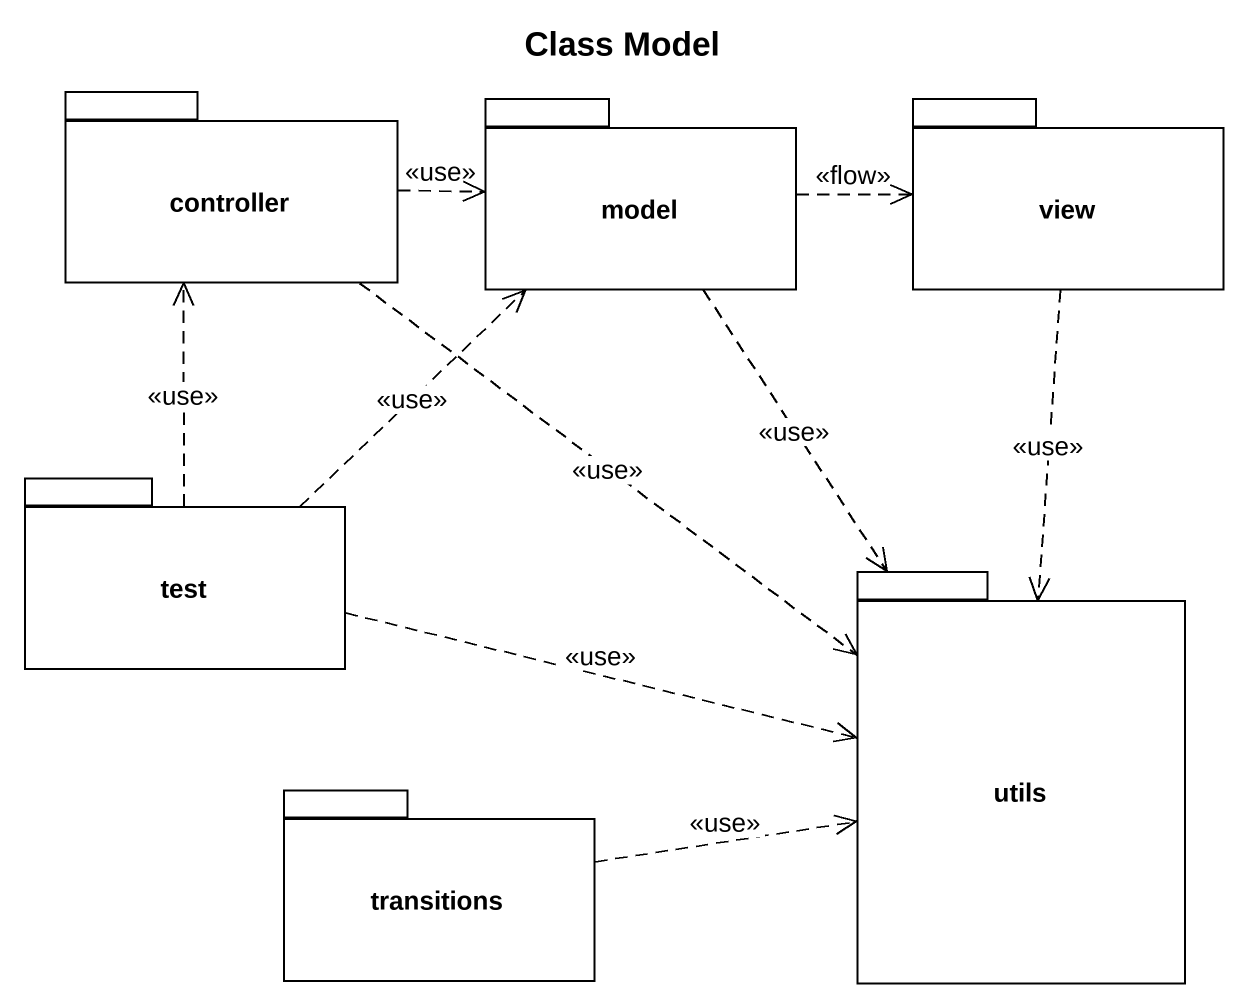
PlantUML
@startuml
title Class Model
package controller {
}
package model {
}
package view {
}
package test {
}
package utils {
}
package transitions {
}
controller .right.> model : <<use>>
controller ..> utils : <<use>>
model .right.> view : <<flow>>
model ..> utils : <<use>>
view ..> utils : <<use>>
test .up.> controller : <<use>>
test .up.> model : <<use>>
test .right.> utils : <<use>>
transitions .right.> utils : <<use>>
@enduml
